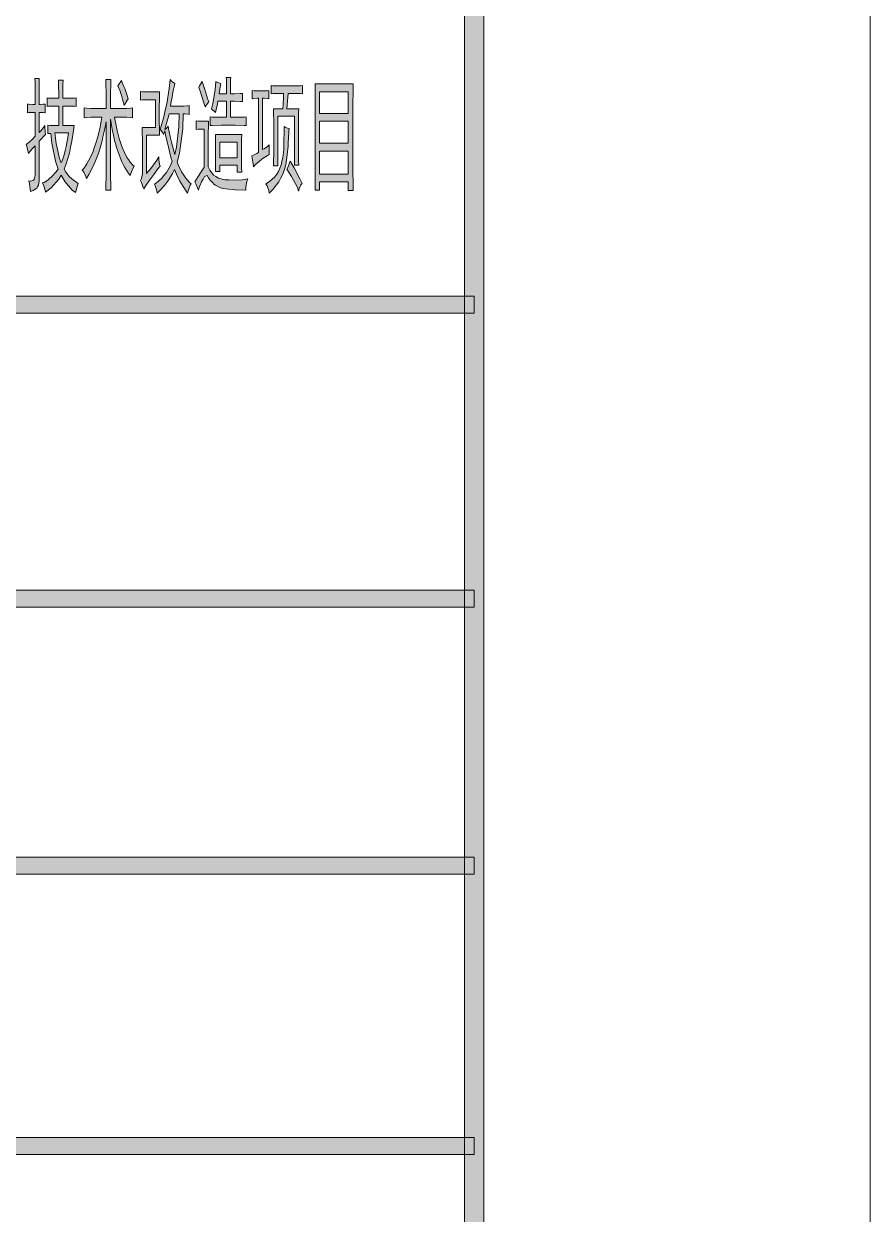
# Model space of a CAD drawing. Header units: millimetres. Extents: x 388 to 64525, y 87 to 607.
# Drawn here: x 64503.19 to 64524.56, y 340.47 to 370.55 of the extents above; entities that cross this region are included whole.
import ezdxf

# ---------------------------------------------------------------- set-up
doc = ezdxf.new("R2010")
doc.units = ezdxf.units.MM

msp = doc.modelspace()

# ---------------------------------------------------------------- hatches: boundary and pattern name
h = msp.add_hatch(color=0)
h.dxf.hatch_style = 2
h.paths.add_polyline_path([(64514.798, 319.942), (64514.314, 320.426), (64514.314, 596.98), (64514.798, 597.464)])
h = msp.add_hatch(color=0)
h.dxf.hatch_style = 2
h.paths.add_polyline_path([(64503.716, 367.979), (64503.72, 367.932), (64503.727, 367.821), (64503.734, 367.753), (64503.694, 367.71), (64503.612, 367.624), (64503.573, 367.581), (64503.573, 366.653), (64503.573, 366.582), (64503.555, 366.47), (64503.533, 366.431), (64503.512, 366.395), (64503.422, 366.334), (64503.354, 366.309), (64503.35, 366.37), (64503.325, 366.506), (64503.311, 366.582), (64503.365, 366.574), (64503.433, 366.596), (64503.447, 366.625), (64503.458, 366.653), (64503.472, 366.718), (64503.472, 366.753), (64503.472, 367.47), (64503.426, 367.427), (64503.34, 367.327), (64503.3, 367.273), (64503.29, 367.341), (64503.264, 367.459), (64503.243, 367.506), (64503.272, 367.52), (64503.386, 367.617), (64503.472, 367.707), (64503.472, 368.312), (64503.411, 368.312), (64503.315, 368.305), (64503.275, 368.298), (64503.275, 368.52), (64503.315, 368.516), (64503.411, 368.509), (64503.472, 368.509), (64503.472, 368.731), (64503.469, 369.057), (64503.465, 369.165), (64503.576, 369.165), (64503.573, 369.072), (64503.573, 368.742), (64503.573, 368.509), (64503.601, 368.509), (64503.677, 368.516), (64503.723, 368.52), (64503.723, 368.298), (64503.677, 368.305), (64503.601, 368.312), (64503.573, 368.312), (64503.573, 367.803), (64503.612, 367.843), (64503.684, 367.929)])
h = msp.add_hatch(color=0)
h.paths.add_polyline_path([(64503.795, 367.99), (64503.852, 367.982), (64503.988, 367.979), (64504.067, 367.979), (64504.067, 368.473), (64503.938, 368.473), (64503.888, 368.473), (64503.806, 368.466), (64503.773, 368.459), (64503.773, 368.681), (64503.813, 368.674), (64503.892, 368.67), (64503.927, 368.67), (64504.067, 368.67), (64504.067, 368.764), (64504.063, 368.989), (64504.06, 369.125), (64504.178, 369.125), (64504.175, 369.014), (64504.171, 368.785), (64504.171, 368.67), (64504.368, 368.67), (64504.397, 368.67), (64504.468, 368.674), (64504.508, 368.681), (64504.508, 368.459), (64504.468, 368.466), (64504.397, 368.473), (64504.368, 368.473), (64504.171, 368.473), (64504.171, 367.979), (64504.458, 367.979), (64504.443, 367.853), (64504.397, 367.581), (64504.368, 367.434), (64504.336, 367.284), (64504.257, 367.008), (64504.207, 366.879), (64504.25, 366.804), (64504.343, 366.685), (64504.39, 366.642), (64504.436, 366.599), (64504.522, 366.539), (64504.562, 366.517), (64504.544, 366.463), (64504.508, 366.345), (64504.493, 366.284), (64504.404, 366.345), (64504.221, 366.567), (64504.128, 366.728), (64504.071, 366.625), (64503.874, 366.406), (64503.737, 366.295), (64503.727, 366.334), (64503.687, 366.453), (64503.655, 366.531), (64503.698, 366.542), (64503.788, 366.599), (64503.838, 366.642), (64503.888, 366.685), (64503.995, 366.804), (64504.049, 366.879), (64503.985, 367.08), (64503.895, 367.531), (64503.866, 367.778), (64503.795, 367.778)])
h.paths.add_polyline_path([(64503.967, 367.793), (64504.003, 367.527), (64504.085, 367.148), (64504.128, 367.037), (64504.153, 367.087), (64504.203, 367.241), (64504.232, 367.348), (64504.257, 367.452), (64504.3, 367.674), (64504.318, 367.793)])
h = msp.add_hatch(color=0)
h.dxf.hatch_style = 2
h.paths.add_polyline_path([(64505.264, 368.409), (64505.264, 368.645), (64505.264, 368.792), (64505.26, 369.039), (64505.257, 369.14), (64505.386, 369.14), (64505.382, 369.029), (64505.378, 368.781), (64505.378, 368.645), (64505.378, 368.409), (64505.73, 368.409), (64505.776, 368.409), (64505.88, 368.416), (64505.934, 368.423), (64505.934, 368.176), (64505.884, 368.18), (64505.783, 368.187), (64505.737, 368.187), (64505.479, 368.187), (64505.497, 368.068), (64505.54, 367.853), (64505.565, 367.753), (64505.593, 367.656), (64505.651, 367.477), (64505.687, 367.395), (64505.719, 367.316), (64505.79, 367.176), (64505.83, 367.119), (64505.869, 367.058), (64505.941, 366.976), (64505.973, 366.951), (64505.941, 366.89), (64505.887, 366.771), (64505.869, 366.718), (64505.819, 366.786), (64505.733, 366.922), (64505.697, 366.994), (64505.661, 367.065), (64505.59, 367.237), (64505.558, 367.334), (64505.525, 367.434), (64505.468, 367.635), (64505.45, 367.735), (64505.429, 367.839), (64505.393, 368.04), (64505.378, 368.137), (64505.378, 366.779), (64505.378, 366.685), (64505.382, 366.47), (64505.386, 366.345), (64505.257, 366.345), (64505.26, 366.47), (64505.264, 366.685), (64505.264, 366.779), (64505.264, 368.076), (64505.246, 367.982), (64505.206, 367.793), (64505.185, 367.692), (64505.163, 367.595), (64505.113, 367.416), (64505.088, 367.334), (64505.06, 367.255), (64504.995, 367.09), (64504.959, 367.008), (64504.923, 366.922), (64504.827, 366.743), (64504.766, 366.642), (64504.751, 366.696), (64504.698, 366.804), (64504.662, 366.854), (64504.701, 366.897), (64504.78, 367.011), (64504.82, 367.087), (64504.859, 367.162), (64504.934, 367.327), (64504.966, 367.416), (64504.999, 367.506), (64505.052, 367.696), (64505.077, 367.8), (64505.103, 367.9), (64505.142, 368.094), (64505.156, 368.187), (64504.923, 368.187), (64504.88, 368.187), (64504.773, 368.18), (64504.712, 368.176), (64504.712, 368.423), (64504.773, 368.416), (64504.877, 368.409), (64504.916, 368.409)])
h = msp.add_hatch(color=0)
h.dxf.hatch_style = 2
h.paths.add_polyline_path([(64505.651, 369.115), (64505.672, 369.064), (64505.715, 368.964), (64505.737, 368.918), (64505.755, 368.867), (64505.798, 368.738), (64505.823, 368.656), (64505.787, 368.602), (64505.737, 368.516), (64505.722, 368.484), (64505.697, 368.584), (64505.651, 368.738), (64505.633, 368.792), (64505.615, 368.85), (64505.579, 368.943), (64505.561, 368.979)])
h = msp.add_hatch(color=0)
h.paths.add_polyline_path([(64507.059, 367.051), (64507.088, 366.968), (64507.17, 366.811), (64507.224, 366.728), (64507.277, 366.65), (64507.371, 366.539), (64507.41, 366.506), (64507.388, 366.474), (64507.345, 366.359), (64507.32, 366.27), (64507.285, 366.32), (64507.209, 366.438), (64507.166, 366.506), (64507.127, 366.574), (64507.037, 366.753), (64506.987, 366.865), (64506.941, 366.764), (64506.84, 366.599), (64506.79, 366.531), (64506.736, 366.463), (64506.622, 366.334), (64506.557, 366.27), (64506.546, 366.327), (64506.507, 366.438), (64506.482, 366.496), (64506.539, 366.531), (64506.661, 366.642), (64506.722, 366.718), (64506.787, 366.789), (64506.89, 366.968), (64506.93, 367.076), (64506.908, 367.148), (64506.862, 367.327), (64506.837, 367.434), (64506.812, 367.538), (64506.765, 367.742), (64506.744, 367.843), (64506.715, 367.753), (64506.686, 367.8), (64506.643, 367.864), (64506.625, 367.889), (64506.654, 367.965), (64506.718, 368.201), (64506.754, 368.366), (64506.794, 368.531), (64506.855, 368.918), (64506.88, 369.14), (64506.916, 369.1), (64506.976, 369.057), (64507.002, 369.054), (64506.987, 368.989), (64506.955, 368.853), (64506.941, 368.774), (64506.93, 368.695), (64506.901, 368.545), (64506.887, 368.473), (64507.166, 368.473), (64507.224, 368.473), (64507.32, 368.477), (64507.36, 368.484), (64507.36, 368.262), (64507.331, 368.269), (64507.259, 368.273), (64507.213, 368.273), (64507.199, 367.896), (64507.12, 367.284)])
h.paths.add_polyline_path([(64506.747, 367.879), (64506.772, 367.896), (64506.815, 367.939), (64506.83, 367.965), (64506.851, 367.861), (64506.89, 367.66), (64506.916, 367.563), (64506.937, 367.467), (64506.98, 367.309), (64506.998, 367.248), (64507.041, 367.434), (64507.098, 367.947), (64507.109, 368.273), (64506.855, 368.273), (64506.83, 368.176), (64506.776, 367.979)])
h = msp.add_hatch(color=0)
h.dxf.hatch_style = 2
h.paths.add_polyline_path([(64507.854, 368.584), (64507.833, 368.545), (64507.786, 368.477), (64507.761, 368.448), (64507.722, 368.577), (64507.643, 368.824), (64507.603, 368.943), (64507.625, 368.979), (64507.668, 369.054), (64507.686, 369.09), (64507.754, 368.893), (64507.836, 368.638)])
h = msp.add_hatch(color=0)
h.dxf.hatch_style = 2
h.paths.add_polyline_path([(64508.159, 369.029), (64508.144, 368.961), (64508.123, 368.835), (64508.116, 368.781), (64508.306, 368.781), (64508.306, 368.928), (64508.302, 369.133), (64508.299, 369.19), (64508.41, 369.19), (64508.406, 369.125), (64508.406, 368.921), (64508.406, 368.781), (64508.506, 368.781), (64508.657, 368.785), (64508.711, 368.792), (64508.711, 368.584), (64508.66, 368.588), (64508.506, 368.595), (64508.406, 368.595), (64508.406, 368.187), (64508.553, 368.187), (64508.754, 368.194), (64508.804, 368.201), (64508.804, 367.979), (64508.754, 367.982), (64508.521, 367.99), (64508.345, 367.99), (64508.17, 367.99), (64507.944, 367.982), (64507.894, 367.979), (64507.894, 368.201), (64507.944, 368.194), (64508.148, 368.187), (64508.306, 368.187), (64508.306, 368.595), (64508.087, 368.595), (64508.073, 368.527), (64508.041, 368.384), (64508.026, 368.312), (64508.001, 368.337), (64507.951, 368.38), (64507.926, 368.398), (64507.958, 368.534), (64508.015, 368.878), (64508.037, 369.09), (64508.066, 369.079), (64508.127, 369.047)])
h = msp.add_hatch(color=0)
h.paths.add_polyline_path([(64511.502, 369.029), (64511.502, 368.85), (64511.498, 368.509), (64511.498, 368.348), (64511.498, 366.9), (64511.498, 366.811), (64511.502, 366.524), (64511.502, 366.334), (64511.38, 366.334), (64511.38, 366.556), (64510.656, 366.556), (64510.656, 366.345), (64510.541, 366.345), (64510.545, 366.513), (64510.545, 366.779), (64510.545, 366.879), (64510.545, 368.348), (64510.545, 368.552), (64510.545, 368.893), (64510.541, 369.029)])
h.paths.add_polyline_path([(64511.38, 366.753), (64511.38, 367.334), (64510.656, 367.334), (64510.656, 366.753)])
h.paths.add_polyline_path([(64511.38, 367.531), (64511.38, 368.09), (64510.656, 368.09), (64510.656, 367.531)])
h.paths.add_polyline_path([(64511.38, 368.287), (64511.38, 368.832), (64510.656, 368.832), (64510.656, 368.287)])
h = msp.add_hatch(color=0)
h.dxf.hatch_style = 2
h.paths.add_polyline_path([(64506.615, 368.832), (64506.611, 368.688), (64506.607, 368.405), (64506.607, 368.262), (64506.607, 368.119), (64506.611, 367.853), (64506.615, 367.732), (64506.285, 367.732), (64506.285, 366.764), (64506.389, 366.89), (64506.543, 367.101), (64506.593, 367.187), (64506.597, 367.112), (64506.615, 366.994), (64506.625, 366.951), (64506.572, 366.882), (64506.468, 366.746), (64506.421, 366.678), (64506.371, 366.61), (64506.267, 366.463), (64506.213, 366.384), (64506.195, 366.438), (64506.16, 366.542), (64506.134, 366.592), (64506.16, 366.642), (64506.185, 366.771), (64506.181, 366.854), (64506.181, 367.531), (64506.181, 367.617), (64506.177, 367.818), (64506.174, 367.929), (64506.507, 367.929), (64506.507, 368.631), (64506.324, 368.631), (64506.278, 368.631), (64506.181, 368.627), (64506.131, 368.62), (64506.131, 368.842), (64506.181, 368.835), (64506.278, 368.832), (64506.324, 368.832)])
h = msp.add_hatch(color=0)
h.dxf.hatch_style = 2
h.paths.add_polyline_path([(64509.377, 367.248), (64509.327, 367.216), (64509.227, 367.151), (64509.184, 367.119), (64509.141, 367.083), (64509.04, 366.994), (64508.983, 366.94), (64508.979, 367.011), (64508.954, 367.148), (64508.94, 367.212), (64508.983, 367.23), (64509.069, 367.273), (64509.112, 367.298), (64509.112, 368.67), (64509.076, 368.67), (64508.997, 368.663), (64508.954, 368.656), (64508.954, 368.867), (64509.004, 368.86), (64509.112, 368.853), (64509.173, 368.853), (64509.234, 368.853), (64509.334, 368.86), (64509.373, 368.867), (64509.373, 368.656), (64509.341, 368.663), (64509.266, 368.67), (64509.216, 368.67), (64509.216, 367.37), (64509.252, 367.391), (64509.338, 367.452), (64509.384, 367.495), (64509.377, 367.434), (64509.377, 367.309)])
h = msp.add_hatch(color=0)
h.dxf.hatch_style = 2
h.paths.add_polyline_path([(64510.04, 368.979), (64510.083, 368.979), (64510.172, 368.986), (64510.219, 368.989), (64510.219, 368.781), (64510.172, 368.785), (64510.083, 368.792), (64510.04, 368.792), (64509.861, 368.792), (64509.854, 368.695), (64509.836, 368.495), (64509.825, 368.398), (64510.129, 368.398), (64510.126, 368.305), (64510.122, 368.101), (64510.122, 367.99), (64510.122, 367.37), (64510.122, 367.291), (64510.126, 367.094), (64510.129, 366.976), (64510.022, 366.976), (64510.022, 368.212), (64509.599, 368.212), (64509.599, 366.965), (64509.488, 366.965), (64509.492, 367.076), (64509.495, 367.273), (64509.495, 367.359), (64509.495, 367.99), (64509.495, 368.083), (64509.492, 368.287), (64509.488, 368.398), (64509.725, 368.398), (64509.732, 368.502), (64509.742, 368.699), (64509.746, 368.792), (64509.606, 368.792), (64509.563, 368.792), (64509.477, 368.785), (64509.434, 368.781), (64509.434, 368.989), (64509.477, 368.986), (64509.563, 368.979), (64509.606, 368.979)])
h = msp.add_hatch(color=0)
h.dxf.hatch_style = 2
h.paths.add_polyline_path([(64507.503, 366.556), (64507.586, 366.696), (64507.704, 366.879), (64507.736, 366.915), (64507.736, 367.889), (64507.686, 367.889), (64507.586, 367.886), (64507.539, 367.879), (64507.539, 368.101), (64507.593, 368.094), (64507.747, 368.09), (64507.847, 368.09), (64507.847, 367.972), (64507.844, 367.785), (64507.844, 367.717), (64507.844, 366.94), (64507.879, 366.854), (64507.976, 366.728), (64508.037, 366.693), (64508.098, 366.653), (64508.263, 366.61), (64508.367, 366.607), (64508.471, 366.599), (64508.703, 366.61), (64508.84, 366.632), (64508.818, 366.567), (64508.793, 366.427), (64508.789, 366.345), (64508.521, 366.359), (64508.205, 366.388), (64508.155, 366.406), (64508.105, 366.427), (64508.023, 366.474), (64507.987, 366.499), (64507.955, 366.528), (64507.887, 366.607), (64507.851, 366.66), (64507.818, 366.714), (64507.747, 366.696), (64507.711, 366.625), (64507.675, 366.553), (64507.614, 366.413), (64507.593, 366.345), (64507.575, 366.402), (64507.528, 366.506)])
h = msp.add_hatch(color=0)
h.dxf.hatch_style = 2
h.paths.add_polyline_path([(64509.886, 367.904), (64509.879, 367.828), (64509.868, 367.656), (64509.861, 367.556), (64509.857, 367.459), (64509.836, 367.237), (64509.821, 367.112), (64509.803, 366.99), (64509.735, 366.764), (64509.678, 366.66), (64509.624, 366.56), (64509.474, 366.363), (64509.384, 366.27), (64509.37, 366.334), (64509.327, 366.453), (64509.295, 366.506), (64509.388, 366.564), (64509.524, 366.685), (64509.571, 366.753), (64509.617, 366.822), (64509.682, 366.983), (64509.703, 367.076), (64509.725, 367.169), (64509.75, 367.37), (64509.75, 367.477), (64509.753, 367.585), (64509.757, 367.821), (64509.757, 367.954), (64509.785, 367.939), (64509.846, 367.914)])
h = msp.add_hatch(color=0)
h.paths.add_polyline_path([(64508.689, 367.753), (64508.686, 367.631), (64508.682, 367.391), (64508.682, 367.273), (64508.682, 367.155), (64508.686, 366.922), (64508.689, 366.804), (64508.571, 366.804), (64508.571, 366.976), (64508.134, 366.976), (64508.134, 366.814), (64508.023, 366.814), (64508.023, 366.933), (64508.026, 367.169), (64508.026, 367.284), (64508.026, 367.402), (64508.023, 367.638), (64508.023, 367.753)])
h.paths.add_polyline_path([(64508.571, 367.162), (64508.571, 367.556), (64508.134, 367.556), (64508.134, 367.162)])
h = msp.add_hatch(color=0)
h.dxf.hatch_style = 2
h.paths.add_polyline_path([(64509.911, 367.076), (64510.011, 366.908), (64510.158, 366.632), (64510.212, 366.517), (64510.183, 366.481), (64510.14, 366.384), (64510.122, 366.32), (64510.094, 366.413), (64509.947, 366.693), (64509.828, 366.879), (64509.857, 366.933), (64509.897, 367.033)])
h = msp.add_hatch(color=0)
h.dxf.hatch_style = 2
h.paths.add_polyline_path([(64464.508, 363.239), (64464.508, 363.669), (64514.558, 363.669), (64514.558, 363.239)])
h = msp.add_hatch(color=0)
h.dxf.hatch_style = 2
h.paths.add_polyline_path([(64514.558, 356.241), (64514.558, 355.811), (64464.508, 355.811), (64464.508, 356.241)])
h = msp.add_hatch(color=0)
h.dxf.hatch_style = 2
h.paths.add_polyline_path([(64514.558, 349.498), (64514.558, 349.068), (64464.508, 349.068), (64464.508, 349.498)])
h = msp.add_hatch(color=0)
h.dxf.hatch_style = 2
h.paths.add_polyline_path([(64514.558, 342.411), (64514.558, 341.981), (64464.508, 341.981), (64464.508, 342.411)])

# ---------------------------------------------------------------- linework, layer by layer
at = {"color": 0, "lineweight": 0}
for points in [[(64103.998, 310.182), (64103.998, 607.224), (64524.558, 607.224), (64524.558, 310.182)], [(64514.798, 319.942), (64514.314, 320.426), (64514.314, 596.98), (64514.798, 597.464)], [(64503.716, 367.979), (64503.72, 367.932), (64503.727, 367.821), (64503.734, 367.753), (64503.694, 367.71), (64503.612, 367.624), (64503.573, 367.581), (64503.573, 366.653), (64503.573, 366.582), (64503.555, 366.47), (64503.533, 366.431), (64503.512, 366.395), (64503.422, 366.334), (64503.354, 366.309), (64503.35, 366.37), (64503.325, 366.506), (64503.311, 366.582), (64503.365, 366.574), (64503.433, 366.596), (64503.447, 366.625), (64503.458, 366.653), (64503.472, 366.718), (64503.472, 366.753), (64503.472, 367.47), (64503.426, 367.427), (64503.34, 367.327), (64503.3, 367.273), (64503.29, 367.341), (64503.264, 367.459), (64503.243, 367.506), (64503.272, 367.52), (64503.386, 367.617), (64503.472, 367.707), (64503.472, 368.312), (64503.411, 368.312), (64503.315, 368.305), (64503.275, 368.298), (64503.275, 368.52), (64503.315, 368.516), (64503.411, 368.509), (64503.472, 368.509), (64503.472, 368.731), (64503.469, 369.057), (64503.465, 369.165), (64503.576, 369.165), (64503.573, 369.072), (64503.573, 368.742), (64503.573, 368.509), (64503.601, 368.509), (64503.677, 368.516), (64503.723, 368.52), (64503.723, 368.298), (64503.677, 368.305), (64503.601, 368.312), (64503.573, 368.312), (64503.573, 367.803), (64503.612, 367.843), (64503.684, 367.929)], [(64503.795, 367.99), (64503.852, 367.982), (64503.988, 367.979), (64504.067, 367.979), (64504.067, 368.473), (64503.938, 368.473), (64503.888, 368.473), (64503.806, 368.466), (64503.773, 368.459), (64503.773, 368.681), (64503.813, 368.674), (64503.892, 368.67), (64503.927, 368.67), (64504.067, 368.67), (64504.067, 368.764), (64504.063, 368.989), (64504.06, 369.125), (64504.178, 369.125), (64504.175, 369.014), (64504.171, 368.785), (64504.171, 368.67), (64504.368, 368.67), (64504.397, 368.67), (64504.468, 368.674), (64504.508, 368.681), (64504.508, 368.459), (64504.468, 368.466), (64504.397, 368.473), (64504.368, 368.473), (64504.171, 368.473), (64504.171, 367.979), (64504.458, 367.979), (64504.443, 367.853), (64504.397, 367.581), (64504.368, 367.434), (64504.336, 367.284), (64504.257, 367.008), (64504.207, 366.879), (64504.25, 366.804), (64504.343, 366.685), (64504.39, 366.642), (64504.436, 366.599), (64504.522, 366.539), (64504.562, 366.517), (64504.544, 366.463), (64504.508, 366.345), (64504.493, 366.284), (64504.404, 366.345), (64504.221, 366.567), (64504.128, 366.728), (64504.071, 366.625), (64503.874, 366.406), (64503.737, 366.295), (64503.727, 366.334), (64503.687, 366.453), (64503.655, 366.531), (64503.698, 366.542), (64503.788, 366.599), (64503.838, 366.642), (64503.888, 366.685), (64503.995, 366.804), (64504.049, 366.879), (64503.985, 367.08), (64503.895, 367.531), (64503.866, 367.778), (64503.795, 367.778)], [(64505.264, 368.409), (64505.264, 368.645), (64505.264, 368.792), (64505.26, 369.039), (64505.257, 369.14), (64505.386, 369.14), (64505.382, 369.029), (64505.378, 368.781), (64505.378, 368.645), (64505.378, 368.409), (64505.73, 368.409), (64505.776, 368.409), (64505.88, 368.416), (64505.934, 368.423), (64505.934, 368.176), (64505.884, 368.18), (64505.783, 368.187), (64505.737, 368.187), (64505.479, 368.187), (64505.497, 368.068), (64505.54, 367.853), (64505.565, 367.753), (64505.593, 367.656), (64505.651, 367.477), (64505.687, 367.395), (64505.719, 367.316), (64505.79, 367.176), (64505.83, 367.119), (64505.869, 367.058), (64505.941, 366.976), (64505.973, 366.951), (64505.941, 366.89), (64505.887, 366.771), (64505.869, 366.718), (64505.819, 366.786), (64505.733, 366.922), (64505.697, 366.994), (64505.661, 367.065), (64505.59, 367.237), (64505.558, 367.334), (64505.525, 367.434), (64505.468, 367.635), (64505.45, 367.735), (64505.429, 367.839), (64505.393, 368.04), (64505.378, 368.137), (64505.378, 366.779), (64505.378, 366.685), (64505.382, 366.47), (64505.386, 366.345), (64505.257, 366.345), (64505.26, 366.47), (64505.264, 366.685), (64505.264, 366.779), (64505.264, 368.076), (64505.246, 367.982), (64505.206, 367.793), (64505.185, 367.692), (64505.163, 367.595), (64505.113, 367.416), (64505.088, 367.334), (64505.06, 367.255), (64504.995, 367.09), (64504.959, 367.008), (64504.923, 366.922), (64504.827, 366.743), (64504.766, 366.642), (64504.751, 366.696), (64504.698, 366.804), (64504.662, 366.854), (64504.701, 366.897), (64504.78, 367.011), (64504.82, 367.087), (64504.859, 367.162), (64504.934, 367.327), (64504.966, 367.416), (64504.999, 367.506), (64505.052, 367.696), (64505.077, 367.8), (64505.103, 367.9), (64505.142, 368.094), (64505.156, 368.187), (64504.923, 368.187), (64504.88, 368.187), (64504.773, 368.18), (64504.712, 368.176), (64504.712, 368.423), (64504.773, 368.416), (64504.877, 368.409), (64504.916, 368.409)], [(64505.651, 369.115), (64505.672, 369.064), (64505.715, 368.964), (64505.737, 368.918), (64505.755, 368.867), (64505.798, 368.738), (64505.823, 368.656), (64505.787, 368.602), (64505.737, 368.516), (64505.722, 368.484), (64505.697, 368.584), (64505.651, 368.738), (64505.633, 368.792), (64505.615, 368.85), (64505.579, 368.943), (64505.561, 368.979)], [(64507.059, 367.051), (64507.088, 366.968), (64507.17, 366.811), (64507.224, 366.728), (64507.277, 366.65), (64507.371, 366.539), (64507.41, 366.506), (64507.388, 366.474), (64507.345, 366.359), (64507.32, 366.27), (64507.285, 366.32), (64507.209, 366.438), (64507.166, 366.506), (64507.127, 366.574), (64507.037, 366.753), (64506.987, 366.865), (64506.941, 366.764), (64506.84, 366.599), (64506.79, 366.531), (64506.736, 366.463), (64506.622, 366.334), (64506.557, 366.27), (64506.546, 366.327), (64506.507, 366.438), (64506.482, 366.496), (64506.539, 366.531), (64506.661, 366.642), (64506.722, 366.718), (64506.787, 366.789), (64506.89, 366.968), (64506.93, 367.076), (64506.908, 367.148), (64506.862, 367.327), (64506.837, 367.434), (64506.812, 367.538), (64506.765, 367.742), (64506.744, 367.843), (64506.715, 367.753), (64506.686, 367.8), (64506.643, 367.864), (64506.625, 367.889), (64506.654, 367.965), (64506.718, 368.201), (64506.754, 368.366), (64506.794, 368.531), (64506.855, 368.918), (64506.88, 369.14), (64506.916, 369.1), (64506.976, 369.057), (64507.002, 369.054), (64506.987, 368.989), (64506.955, 368.853), (64506.941, 368.774), (64506.93, 368.695), (64506.901, 368.545), (64506.887, 368.473), (64507.166, 368.473), (64507.224, 368.473), (64507.32, 368.477), (64507.36, 368.484), (64507.36, 368.262), (64507.331, 368.269), (64507.259, 368.273), (64507.213, 368.273), (64507.199, 367.896), (64507.12, 367.284)], [(64507.854, 368.584), (64507.833, 368.545), (64507.786, 368.477), (64507.761, 368.448), (64507.722, 368.577), (64507.643, 368.824), (64507.603, 368.943), (64507.625, 368.979), (64507.668, 369.054), (64507.686, 369.09), (64507.754, 368.893), (64507.836, 368.638)], [(64508.159, 369.029), (64508.144, 368.961), (64508.123, 368.835), (64508.116, 368.781), (64508.306, 368.781), (64508.306, 368.928), (64508.302, 369.133), (64508.299, 369.19), (64508.41, 369.19), (64508.406, 369.125), (64508.406, 368.921), (64508.406, 368.781), (64508.506, 368.781), (64508.657, 368.785), (64508.711, 368.792), (64508.711, 368.584), (64508.66, 368.588), (64508.506, 368.595), (64508.406, 368.595), (64508.406, 368.187), (64508.553, 368.187), (64508.754, 368.194), (64508.804, 368.201), (64508.804, 367.979), (64508.754, 367.982), (64508.521, 367.99), (64508.345, 367.99), (64508.17, 367.99), (64507.944, 367.982), (64507.894, 367.979), (64507.894, 368.201), (64507.944, 368.194), (64508.148, 368.187), (64508.306, 368.187), (64508.306, 368.595), (64508.087, 368.595), (64508.073, 368.527), (64508.041, 368.384), (64508.026, 368.312), (64508.001, 368.337), (64507.951, 368.38), (64507.926, 368.398), (64507.958, 368.534), (64508.015, 368.878), (64508.037, 369.09), (64508.066, 369.079), (64508.127, 369.047)], [(64511.502, 369.029), (64511.502, 368.85), (64511.498, 368.509), (64511.498, 368.348), (64511.498, 366.9), (64511.498, 366.811), (64511.502, 366.524), (64511.502, 366.334), (64511.38, 366.334), (64511.38, 366.556), (64510.656, 366.556), (64510.656, 366.345), (64510.541, 366.345), (64510.545, 366.513), (64510.545, 366.779), (64510.545, 366.879), (64510.545, 368.348), (64510.545, 368.552), (64510.545, 368.893), (64510.541, 369.029)], [(64506.615, 368.832), (64506.611, 368.688), (64506.607, 368.405), (64506.607, 368.262), (64506.607, 368.119), (64506.611, 367.853), (64506.615, 367.732), (64506.285, 367.732), (64506.285, 366.764), (64506.389, 366.89), (64506.543, 367.101), (64506.593, 367.187), (64506.597, 367.112), (64506.615, 366.994), (64506.625, 366.951), (64506.572, 366.882), (64506.468, 366.746), (64506.421, 366.678), (64506.371, 366.61), (64506.267, 366.463), (64506.213, 366.384), (64506.195, 366.438), (64506.16, 366.542), (64506.134, 366.592), (64506.16, 366.642), (64506.185, 366.771), (64506.181, 366.854), (64506.181, 367.531), (64506.181, 367.617), (64506.177, 367.818), (64506.174, 367.929), (64506.507, 367.929), (64506.507, 368.631), (64506.324, 368.631), (64506.278, 368.631), (64506.181, 368.627), (64506.131, 368.62), (64506.131, 368.842), (64506.181, 368.835), (64506.278, 368.832), (64506.324, 368.832)], [(64509.377, 367.248), (64509.327, 367.216), (64509.227, 367.151), (64509.184, 367.119), (64509.141, 367.083), (64509.04, 366.994), (64508.983, 366.94), (64508.979, 367.011), (64508.954, 367.148), (64508.94, 367.212), (64508.983, 367.23), (64509.069, 367.273), (64509.112, 367.298), (64509.112, 368.67), (64509.076, 368.67), (64508.997, 368.663), (64508.954, 368.656), (64508.954, 368.867), (64509.004, 368.86), (64509.112, 368.853), (64509.173, 368.853), (64509.234, 368.853), (64509.334, 368.86), (64509.373, 368.867), (64509.373, 368.656), (64509.341, 368.663), (64509.266, 368.67), (64509.216, 368.67), (64509.216, 367.37), (64509.252, 367.391), (64509.338, 367.452), (64509.384, 367.495), (64509.377, 367.434), (64509.377, 367.309)], [(64510.04, 368.979), (64510.083, 368.979), (64510.172, 368.986), (64510.219, 368.989), (64510.219, 368.781), (64510.172, 368.785), (64510.083, 368.792), (64510.04, 368.792), (64509.861, 368.792), (64509.854, 368.695), (64509.836, 368.495), (64509.825, 368.398), (64510.129, 368.398), (64510.126, 368.305), (64510.122, 368.101), (64510.122, 367.99), (64510.122, 367.37), (64510.122, 367.291), (64510.126, 367.094), (64510.129, 366.976), (64510.022, 366.976), (64510.022, 368.212), (64509.599, 368.212), (64509.599, 366.965), (64509.488, 366.965), (64509.492, 367.076), (64509.495, 367.273), (64509.495, 367.359), (64509.495, 367.99), (64509.495, 368.083), (64509.492, 368.287), (64509.488, 368.398), (64509.725, 368.398), (64509.732, 368.502), (64509.742, 368.699), (64509.746, 368.792), (64509.606, 368.792), (64509.563, 368.792), (64509.477, 368.785), (64509.434, 368.781), (64509.434, 368.989), (64509.477, 368.986), (64509.563, 368.979), (64509.606, 368.979)], [(64511.38, 368.287), (64511.38, 368.832), (64510.656, 368.832), (64510.656, 368.287)], [(64506.747, 367.879), (64506.772, 367.896), (64506.815, 367.939), (64506.83, 367.965), (64506.851, 367.861), (64506.89, 367.66), (64506.916, 367.563), (64506.937, 367.467), (64506.98, 367.309), (64506.998, 367.248), (64507.041, 367.434), (64507.098, 367.947), (64507.109, 368.273), (64506.855, 368.273), (64506.83, 368.176), (64506.776, 367.979)], [(64507.503, 366.556), (64507.586, 366.696), (64507.704, 366.879), (64507.736, 366.915), (64507.736, 367.889), (64507.686, 367.889), (64507.586, 367.886), (64507.539, 367.879), (64507.539, 368.101), (64507.593, 368.094), (64507.747, 368.09), (64507.847, 368.09), (64507.847, 367.972), (64507.844, 367.785), (64507.844, 367.717), (64507.844, 366.94), (64507.879, 366.854), (64507.976, 366.728), (64508.037, 366.693), (64508.098, 366.653), (64508.263, 366.61), (64508.367, 366.607), (64508.471, 366.599), (64508.703, 366.61), (64508.84, 366.632), (64508.818, 366.567), (64508.793, 366.427), (64508.789, 366.345), (64508.521, 366.359), (64508.205, 366.388), (64508.155, 366.406), (64508.105, 366.427), (64508.023, 366.474), (64507.987, 366.499), (64507.955, 366.528), (64507.887, 366.607), (64507.851, 366.66), (64507.818, 366.714), (64507.747, 366.696), (64507.711, 366.625), (64507.675, 366.553), (64507.614, 366.413), (64507.593, 366.345), (64507.575, 366.402), (64507.528, 366.506)], [(64509.886, 367.904), (64509.879, 367.828), (64509.868, 367.656), (64509.861, 367.556), (64509.857, 367.459), (64509.836, 367.237), (64509.821, 367.112), (64509.803, 366.99), (64509.735, 366.764), (64509.678, 366.66), (64509.624, 366.56), (64509.474, 366.363), (64509.384, 366.27), (64509.37, 366.334), (64509.327, 366.453), (64509.295, 366.506), (64509.388, 366.564), (64509.524, 366.685), (64509.571, 366.753), (64509.617, 366.822), (64509.682, 366.983), (64509.703, 367.076), (64509.725, 367.169), (64509.75, 367.37), (64509.75, 367.477), (64509.753, 367.585), (64509.757, 367.821), (64509.757, 367.954), (64509.785, 367.939), (64509.846, 367.914)], [(64511.38, 367.531), (64511.38, 368.09), (64510.656, 368.09), (64510.656, 367.531)], [(64503.967, 367.793), (64504.003, 367.527), (64504.085, 367.148), (64504.128, 367.037), (64504.153, 367.087), (64504.203, 367.241), (64504.232, 367.348), (64504.257, 367.452), (64504.3, 367.674), (64504.318, 367.793)], [(64508.689, 367.753), (64508.686, 367.631), (64508.682, 367.391), (64508.682, 367.273), (64508.682, 367.155), (64508.686, 366.922), (64508.689, 366.804), (64508.571, 366.804), (64508.571, 366.976), (64508.134, 366.976), (64508.134, 366.814), (64508.023, 366.814), (64508.023, 366.933), (64508.026, 367.169), (64508.026, 367.284), (64508.026, 367.402), (64508.023, 367.638), (64508.023, 367.753)], [(64508.571, 367.162), (64508.571, 367.556), (64508.134, 367.556), (64508.134, 367.162)], [(64511.38, 366.753), (64511.38, 367.334), (64510.656, 367.334), (64510.656, 366.753)], [(64509.911, 367.076), (64510.011, 366.908), (64510.158, 366.632), (64510.212, 366.517), (64510.183, 366.481), (64510.14, 366.384), (64510.122, 366.32), (64510.094, 366.413), (64509.947, 366.693), (64509.828, 366.879), (64509.857, 366.933), (64509.897, 367.033)], [(64464.508, 363.239), (64464.508, 363.669), (64514.558, 363.669), (64514.558, 363.239)], [(64514.558, 356.241), (64514.558, 355.811), (64464.508, 355.811), (64464.508, 356.241)], [(64514.558, 349.498), (64514.558, 349.068), (64464.508, 349.068), (64464.508, 349.498)], [(64514.558, 342.411), (64514.558, 341.981), (64464.508, 341.981), (64464.508, 342.411)]]:
    msp.add_lwpolyline(points, close=True, dxfattribs=at)

doc.saveas('drawing.dxf')
